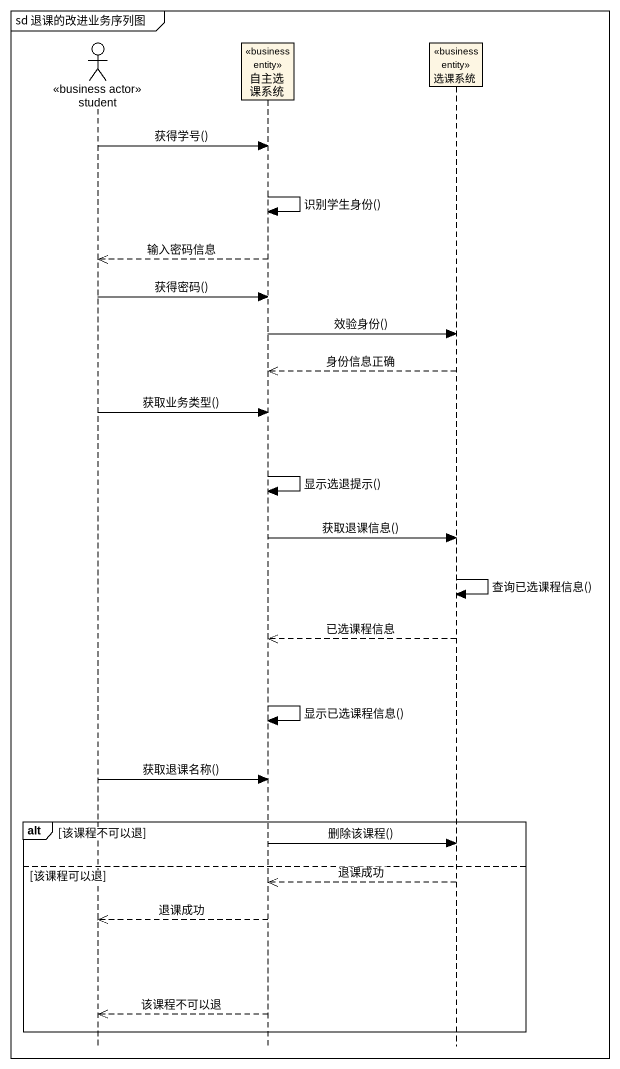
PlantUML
@startuml
mainframe sd 退课的改进业务序列图
hide footbox
actor student <<business actor>>
participant 自主选课系统 <<business entity>>
participant 选课系统 <<business entity>>

student -> 自主选课系统 : 获得学号()
自主选课系统 -> 自主选课系统 : 识别学生身份()
自主选课系统 -->> student : 输入密码信息
student -> 自主选课系统 : 获得密码()
自主选课系统 -> 选课系统 : 效验身份()
选课系统 -->> 自主选课系统 : 身份信息正确
student -> 自主选课系统 : 获取业务类型()
自主选课系统 -> 自主选课系统 : 显示选退提示()
自主选课系统 -> 选课系统 : 获取退课信息()
选课系统 -> 选课系统 : 查询已选课程信息()
选课系统 -->> 自主选课系统 : 已选课程信息
自主选课系统 -> 自主选课系统 : 显示已选课程信息()
student -> 自主选课系统 : 获取退课名称()
alt 该课程不可以退
  自主选课系统 -> 选课系统 : 删除该课程()
else 该课程可以退
  选课系统 -->> 自主选课系统 : 退课成功
  自主选课系统 -->> student : 退课成功
  自主选课系统 -->> student : 该课程不可以退
end
@enduml
